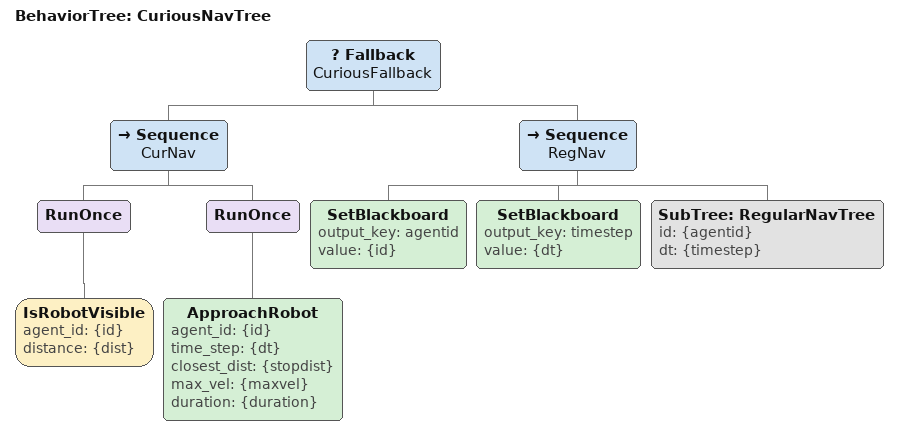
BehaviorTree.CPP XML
<?xml version='1.0' encoding='UTF-8'?>
<root main_tree_to_execute="CuriousNavTree" BTCPP_format="4">

    <include path="BTRegularNav.xml" />

    <BehaviorTree ID="CuriousNavTree">
        <Fallback name="CuriousFallback">

            {GOAL_SEQUENCE}

            <Sequence name="CurNav"> <!--ReactiveSequence-->

            	<RunOnce>
                    <IsRobotVisible agent_id="{id}" distance="{dist}" />
                </RunOnce>

                <RunOnce>
                    <ApproachRobot agent_id="{id}" time_step="{dt}" closest_dist="{stopdist}" max_vel="{maxvel}" duration="{duration}" />
                </RunOnce>

            </Sequence>
            <Sequence name="RegNav">
                <SetBlackboard output_key="agentid" value="{id}" />
                <SetBlackboard output_key="timestep" value="{dt}" />
                <SubTree ID="RegularNavTree" id="{agentid}" dt="{timestep}" />
            </Sequence>
        </Fallback>
    </BehaviorTree>
</root>
